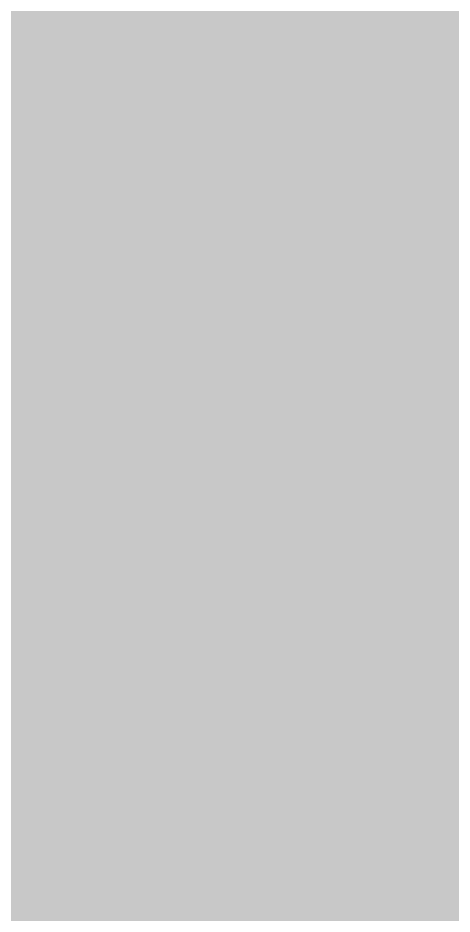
# Model space of a CAD drawing. Header units: millimetres. Extents: x 0 to 212, y 0 to 159.
# Drawn here: x 128.77 to 142.18, y 18.71 to 46.41 of the extents above; entities that cross this region are included whole.
import ezdxf

# ---------------------------------------------------------------- set-up
doc = ezdxf.new("R2010")
doc.units = ezdxf.units.MM

msp = doc.modelspace()

# ---------------------------------------------------------------- hatches: boundary and pattern name
msp.add_hatch(color=254).paths.add_polyline_path([(14.1633, 0.0536), (13.9878, 0.0533), (13.8125, 0.0559), (13.6373, 0.061), (13.462, 0.0686), (13.2893, 0.0787), (13.114, 0.0914), (12.9413, 0.1041), (12.7686, 0.1219), (12.5959, 0.1397), (12.4231, 0.16), (12.2504, 0.1829), (12.0777, 0.2057), (11.9075, 0.2337), (11.7373, 0.2616), (11.5672, 0.2921), (11.397, 0.3251), (11.2268, 0.3607), (11.0592, 0.3988), (10.8915, 0.4369), (10.7239, 0.4775), (10.5562, 0.5207), (10.3886, 0.5664), (10.2235, 0.6121), (10.0584, 0.6629), (9.8933, 0.7137), (9.7307, 0.7671), (9.5682, 0.8204), (9.4056, 0.8788), (9.2431, 0.9373), (9.083, 0.9982), (8.923, 1.0617), (8.763, 1.1252), (8.6055, 1.1938), (8.4455, 1.2624), (8.2906, 1.331), (8.1331, 1.4046), (7.9781, 1.4783), (7.8232, 1.5545), (7.6708, 1.6332), (7.5184, 1.7145), (7.366, 1.7958), (7.2161, 1.8796), (7.0663, 1.966), (6.919, 2.0523), (6.7716, 2.1438), (6.6243, 2.2352), (6.4795, 2.3266), (6.3348, 2.4232), (6.19, 2.5197), (6.0477, 2.6187), (5.908, 2.7178), (5.7683, 2.8194), (5.6286, 2.9235), (5.4915, 3.0302), (5.3543, 3.1369), (5.2197, 3.2461), (5.0851, 3.3579), (4.953, 3.4722), (4.8209, 3.5865), (4.6914, 3.7033), (4.5644, 3.8202), (4.4348, 3.9395), (4.3104, 4.0615), (4.1859, 4.1859), (4.0615, 4.3104), (3.9395, 4.4348), (3.8202, 4.5618), (3.7033, 4.6914), (3.5865, 4.8209), (3.4722, 4.953), (3.3579, 5.0851), (3.2487, 5.2197), (3.1369, 5.3543), (3.0302, 5.4915), (2.9235, 5.6286), (2.8194, 5.7683), (2.7178, 5.908), (2.6187, 6.0477), (2.5197, 6.19), (2.4232, 6.3348), (2.3266, 6.477), (2.2352, 6.6243), (2.1438, 6.7691), (2.0523, 6.919), (1.966, 7.0663), (1.8796, 7.2161), (1.7958, 7.366), (1.7145, 7.5184), (1.6332, 7.6708), (1.5545, 7.8232), (1.4783, 7.9781), (1.4046, 8.1331), (1.331, 8.2906), (1.2598, 8.4455), (1.1913, 8.603), (1.1252, 8.763), (1.0592, 8.923), (0.9982, 9.083), (0.9373, 9.2431), (0.8763, 9.4056), (0.8204, 9.5682), (0.7645, 9.7307), (0.7112, 9.8933), (0.6604, 10.0584), (0.6121, 10.2235), (0.5639, 10.3911), (0.5207, 10.5562), (0.4775, 10.7239), (0.4343, 10.8915), (0.3962, 11.0592), (0.3607, 11.2268), (0.3251, 11.397), (0.2921, 11.5672), (0.2616, 11.7373), (0.2311, 11.9075), (0.2057, 12.0802), (0.1803, 12.2504), (0.1575, 12.4231), (0.1372, 12.5959), (0.1194, 12.7686), (0.1041, 12.9413), (0.0889, 13.1166), (0.0787, 13.2893), (0.0686, 13.4645), (0.061, 13.6373), (0.0559, 13.8125), (0.0508, 13.9878), (0.0508, 14.163), (0.0522, 144.6925), (0.0508, 144.8664), (0.0559, 145.0416), (0.061, 145.2169), (0.0686, 145.3896), (0.0787, 145.5649), (0.0889, 145.7376), (0.1041, 145.9128), (0.1194, 146.0856), (0.1372, 146.2583), (0.1575, 146.431), (0.1803, 146.6037), (0.2057, 146.7739), (0.2311, 146.9466), (0.2616, 147.1168), (0.2921, 147.287), (0.3251, 147.4572), (0.3607, 147.6248), (0.3962, 147.795), (0.4343, 147.9626), (0.4775, 148.1303), (0.5207, 148.2979), (0.5639, 148.463), (0.6121, 148.6281), (0.6604, 148.7932), (0.7112, 148.9583), (0.7645, 149.1234), (0.8204, 149.286), (0.8763, 149.4485), (0.9373, 149.6111), (0.9982, 149.7711), (1.0592, 149.9311), (1.1252, 150.0911), (1.1913, 150.2486), (1.2598, 150.4061), (1.331, 150.5636), (1.4046, 150.7185), (1.4783, 150.876), (1.5545, 151.0284), (1.6332, 151.1833), (1.7145, 151.3357), (1.7958, 151.4856), (1.8796, 151.638), (1.966, 151.7879), (2.0523, 151.9352), (2.1438, 152.0825), (2.2352, 152.2298), (2.3266, 152.3746), (2.4232, 152.5194), (2.5197, 152.6616), (2.6187, 152.8039), (2.7178, 152.9461), (2.8194, 153.0858), (2.9235, 153.2255), (3.0302, 153.3627), (3.1369, 153.4973), (3.2487, 153.6344), (3.3579, 153.7665), (3.4722, 153.8986), (3.5865, 154.0307), (3.7033, 154.1602), (3.8202, 154.2898), (3.9395, 154.4168), (4.0615, 154.5438), (4.1859, 154.6682), (4.3104, 154.7901), (4.4348, 154.9121), (4.5644, 155.034), (4.6914, 155.1508), (4.8209, 155.2677), (4.953, 155.382), (5.0851, 155.4937), (5.2197, 155.6055), (5.3543, 155.7147), (5.4915, 155.8239), (5.6286, 155.9281), (5.7683, 156.0322), (5.908, 156.1338), (6.0477, 156.2354), (6.19, 156.3345), (6.3348, 156.431), (6.4795, 156.525), (6.6243, 156.6189), (6.7716, 156.7104), (6.919, 156.7993), (7.0663, 156.8882), (7.2161, 156.9745), (7.366, 157.0584), (7.5184, 157.1396), (7.6708, 157.2209), (7.8232, 157.2971), (7.9781, 157.3733), (8.1331, 157.4495), (8.2906, 157.5206), (8.4455, 157.5918), (8.6055, 157.6603), (8.763, 157.7289), (8.923, 157.7924), (9.083, 157.8559), (9.2431, 157.9169), (9.4056, 157.9753), (9.5682, 158.0337), (9.7307, 158.0871), (9.8933, 158.1404), (10.0584, 158.1912), (10.2235, 158.242), (10.3886, 158.2877), (10.5562, 158.3334), (10.7239, 158.3766), (10.8915, 158.4173), (11.0592, 158.4579), (11.2268, 158.4935), (11.397, 158.529), (11.5672, 158.562), (11.7373, 158.5925), (11.9075, 158.6205), (12.0777, 158.6484), (12.2504, 158.6713), (12.4231, 158.6941), (12.5959, 158.7144), (12.7686, 158.7322), (12.9413, 158.75), (13.114, 158.7627), (13.2893, 158.7754), (13.462, 158.7856), (13.6373, 158.7932), (13.8125, 158.7983), (13.9878, 158.8008), (14.163, 158.8033), (197.6078, 158.8036), (197.7822, 158.8008), (197.9574, 158.7983), (198.1327, 158.7932), (198.3054, 158.7856), (198.4807, 158.7754), (198.6534, 158.7627), (198.8287, 158.75), (199.0014, 158.7322), (199.1741, 158.7144), (199.3468, 158.6941), (199.5195, 158.6713), (199.6897, 158.6484), (199.8624, 158.6205), (200.0326, 158.5925), (200.2028, 158.562), (200.373, 158.529), (200.5432, 158.4935), (200.7108, 158.4579), (200.8784, 158.4173), (201.0461, 158.3766), (201.2137, 158.3334), (201.3788, 158.2877), (201.5465, 158.242), (201.7116, 158.1912), (201.8767, 158.1404), (202.0392, 158.0871), (202.2018, 158.0337), (202.3643, 157.9753), (202.5269, 157.9169), (202.6869, 157.8559), (202.8469, 157.7924), (203.007, 157.7289), (203.167, 157.6603), (203.3245, 157.5918), (203.4794, 157.5206), (203.6369, 157.4495), (203.7918, 157.3733), (203.9468, 157.2971), (204.0992, 157.2209), (204.2516, 157.1396), (204.404, 157.0584), (204.5538, 156.9745), (204.7037, 156.8882), (204.8535, 156.7993), (205.0009, 156.7104), (205.1456, 156.6189), (205.293, 156.525), (205.4352, 156.431), (205.58, 156.3345), (205.7222, 156.2354), (205.8619, 156.1338), (206.0016, 156.0322), (206.1413, 155.9281), (206.2785, 155.8239), (206.4156, 155.7147), (206.5503, 155.6055), (206.6849, 155.4937), (206.817, 155.382), (206.949, 155.2677), (207.0786, 155.1508), (207.2081, 155.034), (207.3351, 154.9121), (207.4596, 154.7901), (207.584, 154.6682), (207.7085, 154.5438), (207.8304, 154.4168), (207.9498, 154.2898), (208.0666, 154.1602), (208.1835, 154.0307), (208.2978, 153.8986), (208.4121, 153.7665), (208.5238, 153.6344), (208.6331, 153.4973), (208.7397, 153.3627), (208.8464, 153.2255), (208.9506, 153.0858), (209.0522, 152.9461), (209.1512, 152.8039), (209.2503, 152.6616), (209.3468, 152.5194), (209.4433, 152.3746), (209.5348, 152.2298), (209.6262, 152.0825), (209.7176, 151.9352), (209.804, 151.7879), (209.8904, 151.638), (209.9742, 151.4856), (210.0555, 151.3357), (210.1367, 151.1833), (210.2155, 151.0284), (210.2917, 150.876), (210.3653, 150.7185), (210.439, 150.5636), (210.5076, 150.4061), (210.5762, 150.2486), (210.6447, 150.0911), (210.7082, 149.9311), (210.7717, 149.7711), (210.8327, 149.6111), (210.8911, 149.4485), (210.9495, 149.286), (211.0029, 149.1234), (211.0562, 148.9583), (211.107, 148.7932), (211.1578, 148.6281), (211.2035, 148.463), (211.2493, 148.2979), (211.2924, 148.1303), (211.3331, 147.9626), (211.3712, 147.795), (211.4093, 147.6248), (211.4448, 147.4572), (211.4779, 147.287), (211.5083, 147.1168), (211.5363, 146.9466), (211.5642, 146.7739), (211.5871, 146.6037), (211.6099, 146.431), (211.6303, 146.2583), (211.648, 146.0856), (211.6658, 145.9128), (211.6785, 145.7376), (211.6912, 145.5649), (211.7014, 145.3896), (211.709, 145.2169), (211.7141, 145.0416), (211.7166, 144.8664), (211.7166, 144.6911), (211.7189, 14.1647), (211.7166, 13.9878), (211.7141, 13.8125), (211.709, 13.6373), (211.7014, 13.4645), (211.6912, 13.2893), (211.6785, 13.1166), (211.6658, 12.9413), (211.648, 12.7686), (211.6303, 12.5959), (211.6099, 12.4231), (211.5871, 12.2504), (211.5642, 12.0802), (211.5363, 11.9075), (211.5083, 11.7373), (211.4779, 11.5672), (211.4448, 11.397), (211.4093, 11.2268), (211.3712, 11.0592), (211.3331, 10.8915), (211.2924, 10.7239), (211.2493, 10.5562), (211.2035, 10.3911), (211.1578, 10.2235), (211.107, 10.0584), (211.0562, 9.8933), (211.0029, 9.7307), (210.9495, 9.5682), (210.8911, 9.4056), (210.8327, 9.2431), (210.7717, 9.083), (210.7082, 8.923), (210.6447, 8.763), (210.5762, 8.603), (210.5076, 8.4455), (210.439, 8.2906), (210.3653, 8.1331), (210.2917, 7.9781), (210.2155, 7.8232), (210.1367, 7.6708), (210.0555, 7.5184), (209.9742, 7.366), (209.8904, 7.2161), (209.804, 7.0663), (209.7176, 6.919), (209.6262, 6.7691), (209.5348, 6.6243), (209.4433, 6.477), (209.3468, 6.3348), (209.2503, 6.19), (209.1512, 6.0477), (209.0522, 5.908), (208.9506, 5.7683), (208.8464, 5.6286), (208.7397, 5.4915), (208.6331, 5.3543), (208.5238, 5.2197), (208.4121, 5.0851), (208.2978, 4.953), (208.1835, 4.8209), (208.0666, 4.6914), (207.9498, 4.5618), (207.8304, 4.4348), (207.7085, 4.3104), (207.584, 4.1859), (207.4596, 4.0615), (207.3351, 3.9395), (207.2081, 3.8202), (207.0786, 3.7033), (206.949, 3.5865), (206.817, 3.4722), (206.6849, 3.3579), (206.5503, 3.2461), (206.4156, 3.1369), (206.2785, 3.0302), (206.1413, 2.9235), (206.0016, 2.8194), (205.8619, 2.7178), (205.7222, 2.6187), (205.58, 2.5197), (205.4352, 2.4232), (205.293, 2.3266), (205.1456, 2.2352), (205.0009, 2.1438), (204.8535, 2.0523), (204.7037, 1.966), (204.5538, 1.8796), (204.404, 1.7958), (204.2516, 1.7145), (204.0992, 1.6332), (203.9468, 1.5545), (203.7918, 1.4783), (203.6369, 1.4046), (203.4794, 1.331), (203.3245, 1.2624), (203.167, 1.1938), (203.007, 1.1252), (202.8469, 1.0617), (202.6869, 0.9982), (202.5269, 0.9373), (202.3643, 0.8788), (202.2018, 0.8204), (202.0392, 0.7671), (201.8767, 0.7137), (201.7116, 0.6629), (201.5465, 0.6121), (201.3788, 0.5664), (201.2137, 0.5207), (201.0461, 0.4775), (200.8784, 0.4369), (200.7108, 0.3988), (200.5432, 0.3607), (200.373, 0.3251), (200.2028, 0.2921), (200.0326, 0.2616), (199.8624, 0.2337), (199.6897, 0.2057), (199.5195, 0.1829), (199.3468, 0.16), (199.1741, 0.1397), (199.0014, 0.1219), (198.8287, 0.1041), (198.6534, 0.0914), (198.4807, 0.0787), (198.3054, 0.0686), (198.1327, 0.061), (197.9574, 0.0559), (197.7822, 0.0533), (197.6069, 0.0533)])
h = msp.add_hatch(color=59)
h.paths.add_polyline_path([(136.1267, 39.0698), (136.1267, 36.8127), (137.819, 36.8127), (137.819, 23.2375), (137.8179, 23.175), (137.8153, 23.1165), (137.8153, 23.0607), (137.8128, 23.0022), (137.8102, 22.9489), (137.8052, 22.8956), (137.8026, 22.8422), (137.7975, 22.7914), (137.7925, 22.7406), (137.7848, 22.6924), (137.7798, 22.6441), (137.7721, 22.5984), (137.762, 22.5527), (137.7544, 22.5095), (137.7442, 22.4663), (137.7366, 22.4231), (137.7239, 22.3825), (137.7137, 22.3444), (137.701, 22.3063), (137.6909, 22.2682), (137.6782, 22.2326), (137.6629, 22.1971), (137.6502, 22.164), (137.635, 22.131), (137.6197, 22.098), (137.6045, 22.0675), (137.5867, 22.037), (137.5715, 22.0091), (137.5537, 21.9812), (137.5359, 21.9532), (137.5156, 21.9278), (137.4978, 21.9024), (137.4775, 21.8796), (137.4572, 21.8567), (137.4369, 21.8338), (137.414, 21.8135), (137.3937, 21.7932), (137.3708, 21.7729), (137.348, 21.7551), (137.3226, 21.7373), (137.2997, 21.7195), (137.2743, 21.7043), (137.2489, 21.6891), (137.2235, 21.6738), (137.1981, 21.6611), (137.1702, 21.6484), (137.1448, 21.6357), (137.1168, 21.6256), (137.0889, 21.6154), (137.0584, 21.6052), (137.0305, 21.5951), (137, 21.5875), (136.9695, 21.5798), (136.939, 21.5748), (136.9085, 21.5671), (136.8755, 21.5621), (136.8425, 21.557), (136.812, 21.5544), (136.779, 21.5494), (136.7434, 21.5468), (136.7104, 21.5443), (136.6749, 21.5443), (136.6393, 21.5443), (136.6037, 21.5417), (136.5834, 21.5417), (136.5606, 21.5443), (136.5377, 21.5443), (136.5148, 21.5443), (136.492, 21.5443), (136.4691, 21.5443), (136.4437, 21.5468), (136.4209, 21.5468), (136.398, 21.5468), (136.3751, 21.5494), (136.3497, 21.5494), (136.3269, 21.5519), (136.304, 21.5519), (136.2786, 21.5544), (136.2558, 21.557), (136.2304, 21.557), (136.2075, 21.5595), (136.1821, 21.5621), (136.1592, 21.5646), (136.1338, 21.5671), (136.1084, 21.5697), (136.0856, 21.5722), (136.0602, 21.5748), (136.0348, 21.5773), (136.0119, 21.5798), (135.9865, 21.5824), (135.9611, 21.5849), (135.9357, 21.59), (135.9103, 21.5925), (135.8849, 21.5951), (135.8621, 21.6002), (135.8367, 21.6027), (135.8113, 21.6052), (135.7859, 21.6103), (135.7605, 21.6129), (135.7351, 21.6179), (135.7097, 21.623), (135.6843, 21.6256), (135.6589, 21.6306), (135.6335, 21.6357), (135.6081, 21.6383), (135.5827, 21.6433), (135.5573, 21.6484), (135.5319, 21.6535), (135.5065, 21.6586), (135.4811, 21.6637), (135.4557, 21.6687), (135.4303, 21.6738), (135.4049, 21.6789), (135.3795, 21.684), (135.3541, 21.6891), (135.3287, 21.6941), (135.3033, 21.7018), (135.2779, 21.7068), (135.2525, 21.7119), (135.2271, 21.717), (135.2017, 21.7246), (135.1763, 21.7297), (135.1509, 21.7373), (135.1255, 21.7424), (135.1001, 21.75), (135.0747, 21.7551), (135.0493, 21.7627), (135.0239, 21.7678), (134.5173, 19.5968), (134.5489, 19.5859), (134.5794, 19.5732), (134.6124, 19.5631), (134.6454, 19.5529), (134.6784, 19.5428), (134.714, 19.5326), (134.747, 19.5224), (134.7826, 19.5123), (134.8156, 19.5021), (134.8511, 19.492), (134.8867, 19.4818), (134.9223, 19.4716), (134.9578, 19.464), (134.9934, 19.4539), (135.0289, 19.4437), (135.067, 19.4335), (135.1026, 19.4259), (135.1407, 19.4158), (135.1788, 19.4056), (135.2144, 19.398), (135.2525, 19.3878), (135.2906, 19.3802), (135.3287, 19.37), (135.3668, 19.3624), (135.4074, 19.3548), (135.4455, 19.3446), (135.4836, 19.337), (135.5217, 19.3294), (135.5623, 19.3218), (135.6004, 19.3142), (135.6411, 19.3065), (135.6817, 19.2989), (135.7198, 19.2913), (135.7605, 19.2862), (135.8011, 19.2786), (135.8392, 19.271), (135.8798, 19.2659), (135.9205, 19.2583), (135.9611, 19.2532), (136.0018, 19.2456), (136.0424, 19.2405), (136.083, 19.2354), (136.1237, 19.2303), (136.1643, 19.2253), (136.205, 19.2202), (136.2456, 19.2151), (136.2862, 19.21), (136.3269, 19.2075), (136.3675, 19.2024), (136.4082, 19.1999), (136.4488, 19.1948), (136.4894, 19.1922), (136.5301, 19.1897), (136.5707, 19.1872), (136.6114, 19.1846), (136.652, 19.1821), (136.6926, 19.1795), (136.7307, 19.177), (136.7714, 19.177), (136.812, 19.1745), (136.8527, 19.1745), (136.8933, 19.1719), (136.9314, 19.1719), (136.972, 19.1719), (137.0914, 19.1745), (137.2108, 19.177), (137.3276, 19.1846), (137.4394, 19.1922), (137.5512, 19.2024), (137.6604, 19.2176), (137.7671, 19.2329), (137.8712, 19.2507), (137.9753, 19.271), (138.0744, 19.2938), (138.1735, 19.3192), (138.27, 19.3472), (138.364, 19.3777), (138.4554, 19.4107), (138.5443, 19.4437), (138.6307, 19.4818), (138.717, 19.5199), (138.8008, 19.5605), (138.8821, 19.6037), (138.9609, 19.6494), (139.0371, 19.6952), (139.1133, 19.746), (139.1844, 19.7968), (139.2555, 19.8501), (139.3241, 19.906), (139.3927, 19.9619), (139.4562, 20.0228), (139.5197, 20.0838), (139.5806, 20.1473), (139.639, 20.2108), (139.6975, 20.2794), (139.7508, 20.3479), (139.8041, 20.4191), (139.8575, 20.4902), (139.9057, 20.5638), (139.954, 20.64), (139.9997, 20.7188), (140.0429, 20.7975), (140.0861, 20.8788), (140.1267, 20.9626), (140.1648, 21.0464), (140.2004, 21.1328), (140.2359, 21.2217), (140.269, 21.3106), (140.302, 21.402), (140.3299, 21.4935), (140.3579, 21.59), (140.3858, 21.684), (140.4112, 21.783), (140.4341, 21.8796), (140.4544, 21.9812), (140.4747, 22.0828), (140.4925, 22.1844), (140.5077, 22.291), (140.523, 22.3952), (140.5357, 22.5019), (140.5484, 22.6111), (140.5585, 22.7203), (140.5661, 22.8321), (140.5738, 22.9438), (140.5788, 23.0581), (140.5814, 23.1724), (140.5839, 23.2893), (140.5839, 23.4061), (140.5862, 39.0698)])
edge = h.paths.add_edge_path(flags=16)
edge.add_line((137.2842, 43.6986), (137.2845, 43.6448))
edge.add_line((137.2845, 43.6448), (137.2845, 43.594))
edge.add_line((137.2845, 43.594), (137.287, 43.5432))
edge.add_line((137.287, 43.5432), (137.2921, 43.495))
edge.add_line((137.2921, 43.495), (137.2972, 43.4442))
edge.add_line((137.2972, 43.4442), (137.3048, 43.3959))
edge.add_line((137.3048, 43.3959), (137.3124, 43.3476))
edge.add_line((137.3124, 43.3476), (137.32, 43.2994))
edge.add_line((137.32, 43.2994), (137.3302, 43.2511))
edge.add_line((137.3302, 43.2511), (137.3403, 43.2029))
edge.add_line((137.3403, 43.2029), (137.353, 43.1571))
edge.add_line((137.353, 43.1571), (137.3657, 43.1114))
edge.add_line((137.3657, 43.1114), (137.3784, 43.0657))
edge.add_line((137.3784, 43.0657), (137.3937, 43.02))
edge.add_line((137.3937, 43.02), (137.4115, 42.9768))
edge.add_line((137.4115, 42.9768), (137.4267, 42.9336))
edge.add_line((137.4267, 42.9336), (137.447, 42.8904))
edge.add_line((137.447, 42.8904), (137.4648, 42.8473))
edge.add_line((137.4648, 42.8473), (137.4851, 42.8066))
edge.add_line((137.4851, 42.8066), (137.5054, 42.7634))
edge.add_line((137.5054, 42.7634), (137.5283, 42.7228))
edge.add_line((137.5283, 42.7228), (137.5512, 42.6847))
edge.add_line((137.5512, 42.6847), (137.574, 42.6441))
edge.add_line((137.574, 42.6441), (137.5994, 42.606))
edge.add_line((137.5994, 42.606), (137.6248, 42.5679))
edge.add_line((137.6248, 42.5679), (137.6528, 42.5323))
edge.add_line((137.6528, 42.5323), (137.6782, 42.4942))
edge.add_line((137.6782, 42.4942), (137.7086, 42.4586))
edge.add_line((137.7086, 42.4586), (137.7366, 42.4256))
edge.add_line((137.7366, 42.4256), (137.7671, 42.3901))
edge.add_line((137.7671, 42.3901), (137.7975, 42.357))
edge.add_line((137.7975, 42.357), (137.828, 42.324))
edge.add_line((137.828, 42.324), (137.861, 42.2935))
edge.add_line((137.861, 42.2935), (137.8941, 42.2631))
edge.add_line((137.8941, 42.2631), (137.9296, 42.2326))
edge.add_line((137.9296, 42.2326), (137.9626, 42.2021))
edge.add_line((137.9626, 42.2021), (137.9982, 42.1742))
edge.add_line((137.9982, 42.1742), (138.0363, 42.1462))
edge.add_line((138.0363, 42.1462), (138.0719, 42.1208))
edge.add_line((138.0719, 42.1208), (138.11, 42.0954))
edge.add_line((138.11, 42.0954), (138.1481, 42.07))
edge.add_line((138.1481, 42.07), (138.1887, 42.0472))
edge.add_line((138.1887, 42.0472), (138.2268, 42.0243))
edge.add_line((138.2268, 42.0243), (138.2674, 42.0014))
edge.add_line((138.2674, 42.0014), (138.3106, 41.9811))
edge.add_line((138.3106, 41.9811), (138.3513, 41.9608))
edge.add_line((138.3513, 41.9608), (138.3944, 41.9405))
edge.add_line((138.3944, 41.9405), (138.4376, 41.9227))
edge.add_line((138.4376, 41.9227), (138.4808, 41.9049))
edge.add_line((138.4808, 41.9049), (138.524, 41.8897))
edge.add_line((138.524, 41.8897), (138.5697, 41.8744))
edge.add_line((138.5697, 41.8744), (138.6154, 41.8617))
edge.add_line((138.6154, 41.8617), (138.6611, 41.8465))
edge.add_line((138.6611, 41.8465), (138.7069, 41.8363))
edge.add_line((138.7069, 41.8363), (138.7551, 41.8236))
edge.add_line((138.7551, 41.8236), (138.8034, 41.816))
edge.add_line((138.8034, 41.816), (138.8516, 41.8059))
edge.add_line((138.8516, 41.8059), (138.8999, 41.7982))
edge.add_line((138.8999, 41.7982), (138.9482, 41.7932))
edge.add_line((138.9482, 41.7932), (138.999, 41.7881))
edge.add_line((138.999, 41.7881), (139.0472, 41.783))
edge.add_line((139.0472, 41.783), (139.098, 41.7805))
edge.add_line((139.098, 41.7805), (139.1488, 41.7779))
edge.add_line((139.1488, 41.7779), (139.2022, 41.7779))
edge.add_line((139.2022, 41.7779), (139.253, 41.7779))
edge.add_line((139.253, 41.7779), (139.3038, 41.7805))
edge.add_line((139.3038, 41.7805), (139.3546, 41.783))
edge.add_line((139.3546, 41.783), (139.4054, 41.7881))
edge.add_line((139.4054, 41.7881), (139.4536, 41.7932))
edge.add_line((139.4536, 41.7932), (139.5019, 41.7982))
edge.add_line((139.5019, 41.7982), (139.5527, 41.8059))
edge.add_line((139.5527, 41.8059), (139.6009, 41.816))
edge.add_line((139.6009, 41.816), (139.6467, 41.8236))
edge.add_line((139.6467, 41.8236), (139.6949, 41.8363))
edge.add_line((139.6949, 41.8363), (139.7406, 41.8465))
edge.add_line((139.7406, 41.8465), (139.7864, 41.8617))
edge.add_line((139.7864, 41.8617), (139.8321, 41.8744))
edge.add_line((139.8321, 41.8744), (139.8778, 41.8897))
edge.add_line((139.8778, 41.8897), (139.921, 41.9049))
edge.add_line((139.921, 41.9049), (139.9667, 41.9227))
edge.add_line((139.9667, 41.9227), (140.0099, 41.9405))
edge.add_line((140.0099, 41.9405), (140.0505, 41.9608))
edge.add_line((140.0505, 41.9608), (140.0937, 41.9811))
edge.add_line((140.0937, 41.9811), (140.1343, 42.0014))
edge.add_line((140.1343, 42.0014), (140.175, 42.0243))
edge.add_line((140.175, 42.0243), (140.2156, 42.0472))
edge.add_line((140.2156, 42.0472), (140.2537, 42.07))
edge.add_line((140.2537, 42.07), (140.2918, 42.0954))
edge.add_line((140.2918, 42.0954), (140.3299, 42.1208))
edge.add_line((140.3299, 42.1208), (140.368, 42.1462))
edge.add_line((140.368, 42.1462), (140.4036, 42.1742))
edge.add_line((140.4036, 42.1742), (140.4391, 42.2021))
edge.add_line((140.4391, 42.2021), (140.4747, 42.2326))
edge.add_line((140.4747, 42.2326), (140.5077, 42.2631))
edge.add_line((140.5077, 42.2631), (140.5407, 42.2935))
edge.add_line((140.5407, 42.2935), (140.5738, 42.324))
edge.add_line((140.5738, 42.324), (140.6068, 42.357))
edge.add_line((140.6068, 42.357), (140.6373, 42.3901))
edge.add_line((140.6373, 42.3901), (140.6677, 42.4256))
edge.add_line((140.6677, 42.4256), (140.6957, 42.4586))
edge.add_line((140.6957, 42.4586), (140.7236, 42.4942))
edge.add_line((140.7236, 42.4942), (140.7516, 42.5323))
edge.add_line((140.7516, 42.5323), (140.777, 42.5679))
edge.add_line((140.777, 42.5679), (140.8049, 42.606))
edge.add_line((140.8049, 42.606), (140.8278, 42.6441))
edge.add_line((140.8278, 42.6441), (140.8532, 42.6847))
edge.add_line((140.8532, 42.6847), (140.876, 42.7228))
edge.add_line((140.876, 42.7228), (140.8963, 42.7634))
edge.add_line((140.8963, 42.7634), (140.9192, 42.8066))
edge.add_line((140.9192, 42.8066), (140.9395, 42.8473))
edge.add_line((140.9395, 42.8473), (140.9573, 42.8904))
edge.add_line((140.9573, 42.8904), (140.9751, 42.9336))
edge.add_line((140.9751, 42.9336), (140.9929, 42.9768))
edge.add_line((140.9929, 42.9768), (141.0081, 43.02))
edge.add_line((141.0081, 43.02), (141.0233, 43.0657))
edge.add_line((141.0233, 43.0657), (141.0386, 43.1114))
edge.add_line((141.0386, 43.1114), (141.0513, 43.1571))
edge.add_line((141.0513, 43.1571), (141.064, 43.2029))
edge.add_line((141.064, 43.2029), (141.0741, 43.2511))
edge.add_line((141.0741, 43.2511), (141.0843, 43.2994))
edge.add_line((141.0843, 43.2994), (141.0919, 43.3476))
edge.add_line((141.0919, 43.3476), (141.0995, 43.3959))
edge.add_line((141.0995, 43.3959), (141.1072, 43.4442))
edge.add_line((141.1072, 43.4442), (141.1122, 43.495))
edge.add_line((141.1122, 43.495), (141.1148, 43.5432))
edge.add_line((141.1148, 43.5432), (141.1173, 43.594))
edge.add_line((141.1173, 43.594), (141.1199, 43.6448))
edge.add_line((141.1199, 43.6448), (141.1199, 43.6982))
edge.add_line((141.1199, 43.6982), (141.1199, 43.749))
edge.add_line((141.1199, 43.749), (141.1173, 43.7998))
edge.add_line((141.1173, 43.7998), (141.1148, 43.8506))
edge.add_line((141.1148, 43.8506), (141.1122, 43.9014))
edge.add_line((141.1122, 43.9014), (141.1072, 43.9496))
edge.add_line((141.1072, 43.9496), (141.0995, 43.9979))
edge.add_line((141.0995, 43.9979), (141.0919, 44.0487))
edge.add_line((141.0919, 44.0487), (141.0843, 44.0969))
edge.add_line((141.0843, 44.0969), (141.0741, 44.1427))
edge.add_line((141.0741, 44.1427), (141.064, 44.1909))
edge.add_line((141.064, 44.1909), (141.0513, 44.2366))
edge.add_line((141.0513, 44.2366), (141.0386, 44.2824))
edge.add_line((141.0386, 44.2824), (141.0233, 44.3281))
edge.add_line((141.0233, 44.3281), (141.0081, 44.3738))
edge.add_line((141.0081, 44.3738), (140.9929, 44.417))
edge.add_line((140.9929, 44.417), (140.9751, 44.4627))
edge.add_line((140.9751, 44.4627), (140.9573, 44.5059))
edge.add_line((140.9573, 44.5059), (140.9395, 44.5465))
edge.add_line((140.9395, 44.5465), (140.9192, 44.5897))
edge.add_line((140.9192, 44.5897), (140.8963, 44.6303))
edge.add_line((140.8963, 44.6303), (140.876, 44.671))
edge.add_line((140.876, 44.671), (140.8532, 44.7116))
edge.add_line((140.8532, 44.7116), (140.8278, 44.7497))
edge.add_line((140.8278, 44.7497), (140.8049, 44.7878))
edge.add_line((140.8049, 44.7878), (140.777, 44.8259))
edge.add_line((140.777, 44.8259), (140.7516, 44.864))
edge.add_line((140.7516, 44.864), (140.7236, 44.8996))
edge.add_line((140.7236, 44.8996), (140.6957, 44.9351))
edge.add_line((140.6957, 44.9351), (140.6677, 44.9707))
edge.add_line((140.6677, 44.9707), (140.6373, 45.0037))
edge.add_line((140.6373, 45.0037), (140.6068, 45.0367))
edge.add_line((140.6068, 45.0367), (140.5738, 45.0698))
edge.add_line((140.5738, 45.0698), (140.5407, 45.1002))
edge.add_line((140.5407, 45.1002), (140.5077, 45.1307))
edge.add_line((140.5077, 45.1307), (140.4747, 45.1612))
edge.add_line((140.4747, 45.1612), (140.4391, 45.1917))
edge.add_line((140.4391, 45.1917), (140.4036, 45.2196))
edge.add_line((140.4036, 45.2196), (140.368, 45.2476))
edge.add_line((140.368, 45.2476), (140.3299, 45.273))
edge.add_line((140.3299, 45.273), (140.2918, 45.2984))
edge.add_line((140.2918, 45.2984), (140.2537, 45.3238))
edge.add_line((140.2537, 45.3238), (140.2156, 45.3466))
edge.add_line((140.2156, 45.3466), (140.175, 45.3695))
edge.add_line((140.175, 45.3695), (140.1343, 45.3923))
edge.add_line((140.1343, 45.3923), (140.0937, 45.4127))
edge.add_line((140.0937, 45.4127), (140.0505, 45.433))
edge.add_line((140.0505, 45.433), (140.0099, 45.4533))
edge.add_line((140.0099, 45.4533), (139.9667, 45.4711))
edge.add_line((139.9667, 45.4711), (139.921, 45.4889))
edge.add_line((139.921, 45.4889), (139.8778, 45.5041))
edge.add_line((139.8778, 45.5041), (139.8321, 45.5193))
edge.add_line((139.8321, 45.5193), (139.7864, 45.532))
edge.add_line((139.7864, 45.532), (139.7406, 45.5447))
edge.add_line((139.7406, 45.5447), (139.6949, 45.5574))
edge.add_line((139.6949, 45.5574), (139.6467, 45.5676))
edge.add_line((139.6467, 45.5676), (139.6009, 45.5778))
edge.add_line((139.6009, 45.5778), (139.5527, 45.5879))
edge.add_line((139.5527, 45.5879), (139.5019, 45.5955))
edge.add_line((139.5019, 45.5955), (139.4536, 45.6006))
edge.add_line((139.4536, 45.6006), (139.4054, 45.6057))
edge.add_line((139.4054, 45.6057), (139.3546, 45.6108))
edge.add_line((139.3546, 45.6108), (139.3038, 45.6133))
edge.add_line((139.3038, 45.6133), (139.253, 45.6159))
edge.add_line((139.253, 45.6159), (139.2022, 45.6159))
edge.add_line((139.2022, 45.6159), (139.1488, 45.6159))
edge.add_line((139.1488, 45.6159), (139.098, 45.6133))
edge.add_line((139.098, 45.6133), (139.0472, 45.6108))
edge.add_line((139.0472, 45.6108), (138.999, 45.6057))
edge.add_line((138.999, 45.6057), (138.9482, 45.6006))
edge.add_line((138.9482, 45.6006), (138.8999, 45.5955))
edge.add_line((138.8999, 45.5955), (138.8516, 45.5879))
edge.add_line((138.8516, 45.5879), (138.8034, 45.5778))
edge.add_line((138.8034, 45.5778), (138.7551, 45.5676))
edge.add_line((138.7551, 45.5676), (138.7069, 45.5574))
edge.add_line((138.7069, 45.5574), (138.6611, 45.5447))
edge.add_line((138.6611, 45.5447), (138.6154, 45.532))
edge.add_line((138.6154, 45.532), (138.5697, 45.5193))
edge.add_line((138.5697, 45.5193), (138.524, 45.5041))
edge.add_line((138.524, 45.5041), (138.4808, 45.4889))
edge.add_line((138.4808, 45.4889), (138.4376, 45.4711))
edge.add_line((138.4376, 45.4711), (138.3944, 45.4533))
edge.add_line((138.3944, 45.4533), (138.3513, 45.433))
edge.add_line((138.3513, 45.433), (138.3106, 45.4127))
edge.add_line((138.3106, 45.4127), (138.2674, 45.3923))
edge.add_line((138.2674, 45.3923), (138.2268, 45.3695))
edge.add_line((138.2268, 45.3695), (138.1887, 45.3466))
edge.add_line((138.1887, 45.3466), (138.1481, 45.3238))
edge.add_line((138.1481, 45.3238), (138.11, 45.2984))
edge.add_line((138.11, 45.2984), (138.0719, 45.273))
edge.add_line((138.0719, 45.273), (138.0363, 45.2476))
edge.add_line((138.0363, 45.2476), (137.9982, 45.2196))
edge.add_line((137.9982, 45.2196), (137.9626, 45.1917))
edge.add_line((137.9626, 45.1917), (137.9296, 45.1612))
edge.add_line((137.9296, 45.1612), (137.8941, 45.1307))
edge.add_line((137.8941, 45.1307), (137.861, 45.1002))
edge.add_line((137.861, 45.1002), (137.828, 45.0698))
edge.add_line((137.828, 45.0698), (137.7975, 45.0367))
edge.add_line((137.7975, 45.0367), (137.7671, 45.0037))
edge.add_line((137.7671, 45.0037), (137.7366, 44.9707))
edge.add_line((137.7366, 44.9707), (137.7086, 44.9351))
edge.add_line((137.7086, 44.9351), (137.6782, 44.8996))
edge.add_line((137.6782, 44.8996), (137.6528, 44.864))
edge.add_line((137.6528, 44.864), (137.6248, 44.8259))
edge.add_line((137.6248, 44.8259), (137.5994, 44.7878))
edge.add_line((137.5994, 44.7878), (137.574, 44.7497))
edge.add_line((137.574, 44.7497), (137.5512, 44.7116))
edge.add_line((137.5512, 44.7116), (137.5283, 44.671))
edge.add_line((137.5283, 44.671), (137.5054, 44.6303))
edge.add_line((137.5054, 44.6303), (137.4851, 44.5897))
edge.add_line((137.4851, 44.5897), (137.4648, 44.5465))
edge.add_line((137.4648, 44.5465), (137.447, 44.5059))
edge.add_line((137.447, 44.5059), (137.4267, 44.4627))
edge.add_line((137.4267, 44.4627), (137.4115, 44.417))
edge.add_line((137.4115, 44.417), (137.3937, 44.3738))
edge.add_line((137.3937, 44.3738), (137.3784, 44.3281))
edge.add_line((137.3784, 44.3281), (137.3657, 44.2824))
edge.add_line((137.3657, 44.2824), (137.353, 44.2366))
edge.add_line((137.353, 44.2366), (137.3403, 44.1909))
edge.add_line((137.3403, 44.1909), (137.3302, 44.1427))
edge.add_line((137.3302, 44.1427), (137.32, 44.0969))
edge.add_line((137.32, 44.0969), (137.3124, 44.0487))
edge.add_line((137.3124, 44.0487), (137.3048, 43.9979))
edge.add_line((137.3048, 43.9979), (137.2972, 43.9496))
edge.add_line((137.2972, 43.9496), (137.2921, 43.9014))
edge.add_line((137.2921, 43.9014), (137.287, 43.8506))
edge.add_line((137.287, 43.8506), (137.2845, 43.7998))
edge.add_line((137.2845, 43.7998), (137.2845, 43.749))
edge.add_line((137.2845, 43.749), (137.2819, 43.6982))
h = msp.add_hatch(color=59)
h.paths.add_polyline_path([(129.2959, 39.0698), (129.2959, 36.8127), (130.9896, 36.8127), (130.9896, 24.3953), (133.755, 24.3953), (133.755, 39.0698)])
h.paths.add_polyline_path([(131.6951, 41.5255), (135.3647, 45.2794), (131.6673, 45.2794), (129.4377, 41.5255)], flags=16)

doc.saveas('drawing.dxf')
